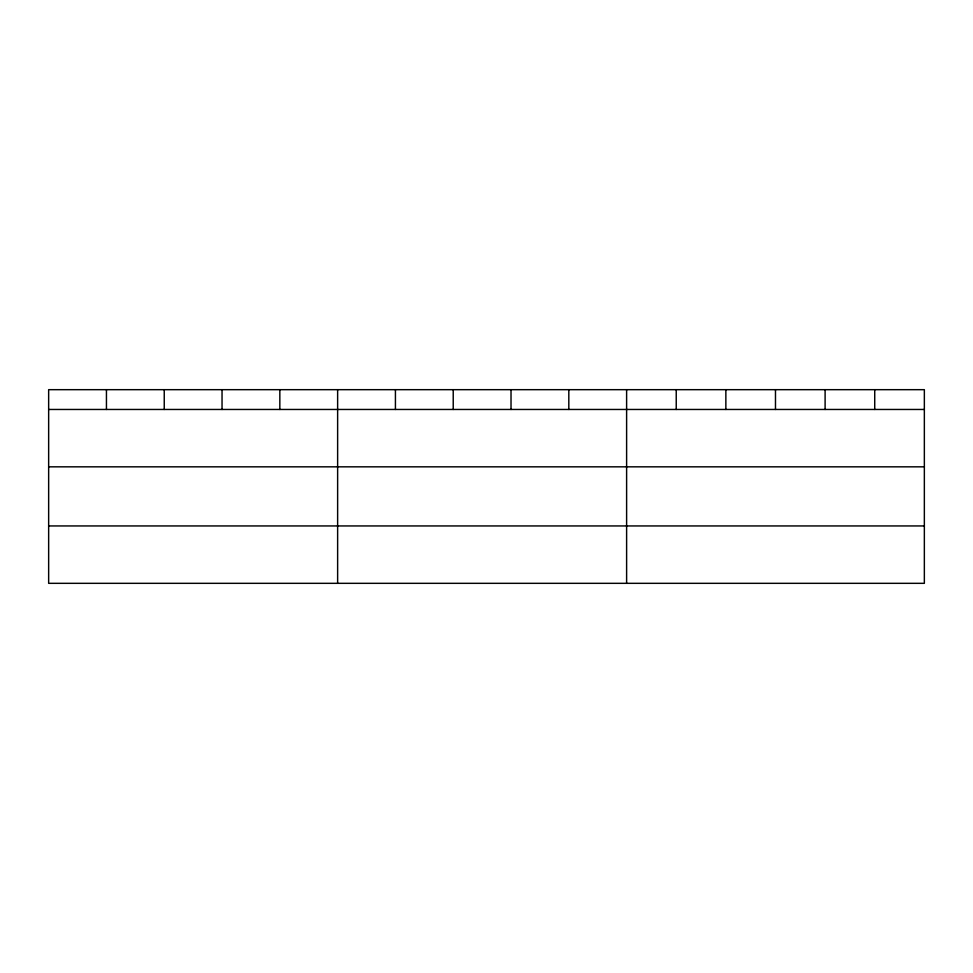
<?xml version="1.0" encoding="UTF-8"?>
<svg xmlns="http://www.w3.org/2000/svg" width="973" height="973" viewBox="0 0 973 973"><rect width="100%" height="100%" fill="white"/><g stroke="black" fill="none" stroke-linecap="round" stroke-linejoin="round"><path stroke-width="1.46" d="M924.35 466.833L924.35 389.674L48.65 389.674L48.65 583.326L924.35 583.326L924.35 466.833L48.65 466.833M48.65 409.463L924.35 409.463M48.65 525.943L924.35 525.943M874.727 389.674L874.727 409.463M825.104 389.674L825.104 409.463M775.481 389.674L775.481 409.463M725.858 389.674L725.858 409.463M676.235 389.674L676.235 409.463M626.612 389.674L626.612 583.326M568.816 389.674L568.816 409.463M511.02 389.674L511.02 409.463M453.223 389.674L453.223 409.463M395.427 389.674L395.427 409.463M337.631 389.674L337.631 583.326M279.835 389.674L279.835 409.463M222.039 389.674L222.039 409.463M164.242 389.674L164.242 409.463M106.446 389.674L106.446 409.463"/></g></svg>
